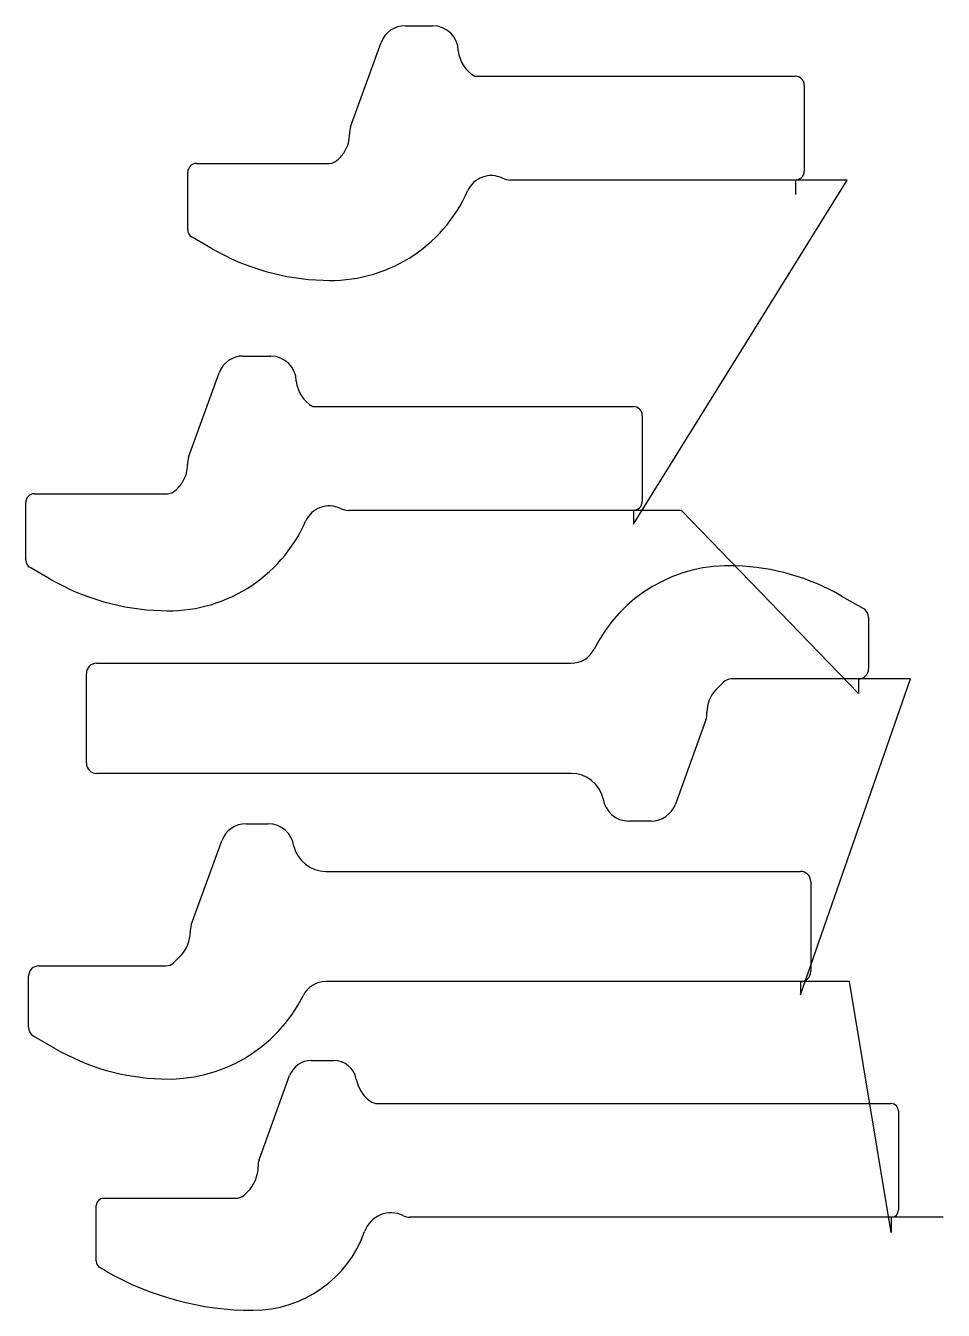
# Model space of a CAD drawing. Header units: metres. Extents: x 40 to 666, y 31 to 907.
import ezdxf

# ---------------------------------------------------------------- set-up
doc = ezdxf.new("R2010")
doc.units = ezdxf.units.M

msp = doc.modelspace()

# ---------------------------------------------------------------- linework, layer by layer
at = {"layer": 'TOOL_0'}
for p, q in [((299.193, 907.468), (318.052, 907.468)), ((262.016, 838.536), (282.834, 895.995)), ((346.723, 872.968), (565.525, 872.968)), ((571.525, 866.968), (571.525, 808.168)), ((150.824, 768.405), (150.824, 807.467)), ((156.824, 813.467), (247.532, 813.467)), ((565.523, 802.167), (371.05, 802.167)), ((454.985, 567.359), (600.941, 802.167)), ((600.941, 802.167), (565.523, 802.167)), ((565.525, 802.168), (565.525, 792.325)), ((167.563, 755.277), (153.824, 763.209)), ((188.653, 682.078), (207.512, 682.078)), ((151.476, 613.146), (172.294, 670.605)), ((236.183, 647.578), (454.985, 647.578)), ((460.985, 641.578), (460.985, 582.778)), ((46.284, 588.077), (136.992, 588.077)), ((40.284, 543.015), (40.284, 582.077)), ((454.983, 576.777), (260.51, 576.777)), ((487.76, 576.777), (454.983, 576.777)), ((454.985, 576.778), (454.985, 567.359)), ((608.475, 451.735), (487.76, 576.777)), ((57.023, 529.887), (43.284, 537.819)), ((597.095, 518.299), (611.975, 509.708)), ((615.475, 503.646), (615.475, 468.76)), ((81.674, 404.26), (81.674, 465.46)), ((88.674, 472.46), (412.574, 472.46)), ((608.475, 461.76), (521.717, 461.76)), ((569.026, 246.247), (644.092, 461.76)), ((644.092, 461.76), (608.475, 461.76)), ((608.475, 461.76), (608.475, 451.735)), ((504.42, 433.824), (483.602, 376.365)), ((412.574, 397.26), (88.674, 397.26)), ((190.646, 362.964), (205.836, 362.964)), ((467.055, 364.76), (451.865, 364.76)), ((153.281, 293.9), (174.099, 351.359)), ((245.126, 330.464), (569.026, 330.464)), ((576.026, 323.464), (576.026, 262.264)), ((49.227, 265.964), (135.985, 265.964)), ((42.227, 224.078), (42.227, 258.964)), ((569.027, 255.266), (245.127, 255.266)), ((569.026, 255.264), (569.026, 246.247)), ((602.436, 255.266), (569.027, 255.266)), ((630.929, 84.146), (602.436, 255.266)), ((60.606, 209.426), (45.727, 218.016)), ((235.198, 201.443), (250.388, 201.443)), ((199.572, 133.599), (220.39, 191.058)), ((280.679, 171.943), (630.929, 171.943)), ((635.929, 166.943), (635.929, 99.443)), ((93.429, 107.444), (183.537, 107.444)), ((88.429, 64.436), (88.429, 102.444)), ((630.93, 94.444), (302.757, 94.444)), ((630.929, 94.443), (630.929, 84.146)), ((666.459, 94.444), (630.93, 94.444)), ((94.658, 57.953), (90.929, 60.106))]:
    msp.add_line(p, q, dxfattribs=at)
for centre, radius, start, end in [((299.193, 890.068), 17.4, 90, 160.084132), ((318.009, 889.98), 17.488, 0.802685, 89.85912), ((358.011, 892.592), 22.639, 186.001455, 240.091883), ((565.525, 866.968), 6, 0, 90), ((238.544, 833.459), 22.731, 329.299939, 359.909254), ((274.509, 834.114), 13.253, 160.508164, 182.988702), ((247.507, 821.126), 7.659, 270.18702, 314.820158), ((234.853, 836.141), 27.277, 311.440435, 328.414102), ((156.824, 807.467), 6, 90, 180), ((565.525, 808.168), 6, 270, 0), ((357.973, 787.567), 17.6, 64.157077, 156.161468), ((371.05, 814.567), 12.4, 244.158211, 270), ((248.098, 836.176), 102.548, 267.28695, 336.130775), ((156.856, 768.423), 6.031, 180.170975, 239.821514), ((248.212, 894.963), 161.297, 239.999615, 268.234987), ((188.653, 664.678), 17.4, 90, 160.084132), ((207.469, 664.59), 17.488, 0.802685, 89.85912), ((247.471, 667.202), 22.639, 186.001455, 240.091883), ((454.985, 641.578), 6, 0, 90), ((128.004, 608.069), 22.731, 329.299939, 359.909254), ((163.969, 608.724), 13.253, 160.508164, 182.988702), ((124.313, 610.751), 27.277, 311.440435, 328.414102), ((46.284, 582.077), 6, 90, 180), ((136.967, 595.736), 7.659, 270.18702, 314.820158), ((247.433, 562.177), 17.6, 64.157077, 156.161468), ((454.985, 582.778), 6, 270, 0), ((260.51, 589.177), 12.4, 244.158211, 270), ((137.558, 610.786), 102.548, 267.28695, 336.130775), ((46.316, 543.033), 6.031, 180.170975, 239.821514), ((520.094, 436.249), 102.744, 87.32955, 153.494553), ((519.944, 384.591), 154.37, 60.014577, 88.167276), ((137.672, 669.573), 161.297, 239.999615, 268.234987), ((608.475, 503.646), 7, 0, 59.999272), ((412.574, 489.86), 17.4, 270, 333.521832), ((88.674, 465.46), 7, 90, 180), ((608.475, 468.76), 7, 270, 0), ((644.812, 326.516), 184.872, 133.95921, 136.327716), ((521.741, 454.302), 7.458, 90.184378, 134.815316), ((527.574, 439.005), 22.4, 137.368249, 180), ((491.742, 438.313), 13.45, 340.502069, 2.9492), ((88.674, 404.26), 7, 180, 270), ((412.574, 374.86), 22.401, 13.20742, 90), ((451.899, 382.45), 17.69, 188.032541, 269.889878), ((467.055, 382.36), 17.6, 270, 340.084481), ((190.646, 345.364), 17.6, 90, 160.084481), ((205.802, 345.274), 17.69, 8.032541, 89.889878), ((245.127, 352.864), 22.401, 193.20742, 269.997442), ((569.026, 323.464), 7, 0, 90), ((165.959, 289.411), 13.45, 160.502069, 182.9492), ((130.127, 288.719), 22.4, 317.366367, 0), ((12.89, 401.208), 184.872, 313.95921, 316.327278), ((49.227, 258.964), 7, 90, 180), ((135.961, 273.422), 7.458, 270.184378, 314.815316), ((245.127, 237.866), 17.4, 90, 153.524779), ((569.026, 262.264), 7, 270, 0), ((137.607, 291.476), 102.744, 267.32955, 333.494553), ((49.227, 224.078), 7, 180, 239.999272), ((137.758, 343.134), 154.37, 240.014255, 268.166905), ((235.213, 185.671), 15.772, 90.054491, 160.027757), ((250.388, 185.693), 15.75, 10.806249, 90), ((289.679, 193.193), 24.25, 190.807176, 233.130102), ((280.679, 181.193), 9.25, 233.130102, 270), ((630.929, 166.943), 5, 0, 90), ((210.697, 129.706), 11.786, 160.713395, 183.200324), ((174.679, 129.048), 24.25, 315, 0), ((93.429, 102.444), 5, 90, 180), ((183.537, 116.694), 9.25, 270, 307.497972), ((173.037, 128.856), 25.308, 309.597156, 317.937231), ((289.68, 78.194), 19.25, 64.157747, 160.427061), ((630.929, 99.443), 5, 270, 0), ((302.757, 105.194), 10.75, 244.157186, 270), ((195.458, 111.694), 80.75, 269.99929, 340.427602), ((93.429, 64.436), 5, 180, 239.999272), ((195.457, 232.541), 201.597, 239.999859, 270)]:
    msp.add_arc(centre, radius, start, end, dxfattribs=at)

doc.saveas('drawing.dxf')
